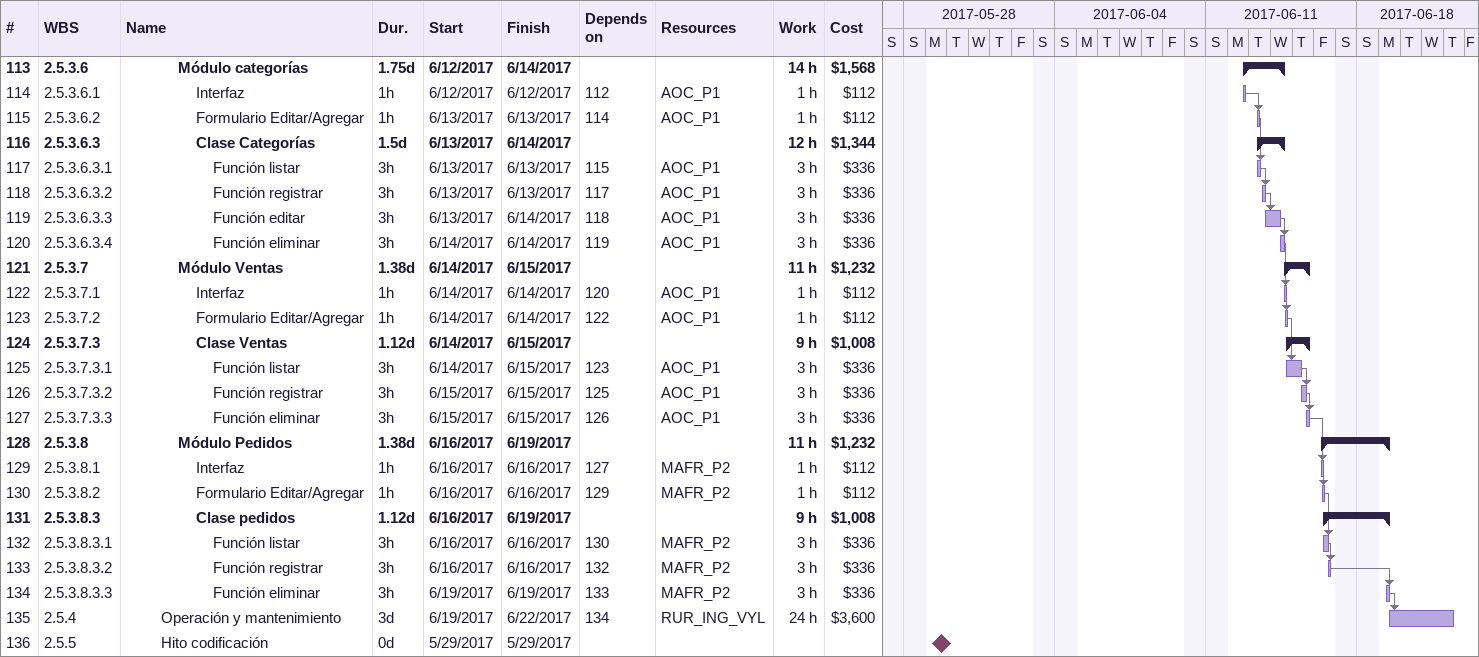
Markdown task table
| ID | WBS | Task | Duration | Start | Finish | Predecessors | Resources | Work (h) | Cost ($) |
|---|---|---|---|---|---|---|---|---|---|
| 113 | 2.5.3.6 | **Módulo categorías** | 1.75d | 2017-06-12 | 2017-06-14 |  |  | 14 | 1568 |
| 114 | 2.5.3.6.1 | Interfaz | 1h | 2017-06-12 | 2017-06-12 | 112 | AOC_P1 | 1 | 112 |
| 115 | 2.5.3.6.2 | Formulario Editar/Agregar | 1h | 2017-06-13 | 2017-06-13 | 114 | AOC_P1 | 1 | 112 |
| 116 | 2.5.3.6.3 | **Clase Categorías** | 1.5d | 2017-06-13 | 2017-06-14 |  |  | 12 | 1344 |
| 117 | 2.5.3.6.3.1 | Función listar | 3h | 2017-06-13 | 2017-06-13 | 115 | AOC_P1 | 3 | 336 |
| 118 | 2.5.3.6.3.2 | Función registrar | 3h | 2017-06-13 | 2017-06-13 | 117 | AOC_P1 | 3 | 336 |
| 119 | 2.5.3.6.3.3 | Función editar | 3h | 2017-06-13 | 2017-06-14 | 118 | AOC_P1 | 3 | 336 |
| 120 | 2.5.3.6.3.4 | Función eliminar | 3h | 2017-06-14 | 2017-06-14 | 119 | AOC_P1 | 3 | 336 |
| 121 | 2.5.3.7 | **Módulo Ventas** | 1.38d | 2017-06-14 | 2017-06-15 |  |  | 11 | 1232 |
| 122 | 2.5.3.7.1 | Interfaz | 1h | 2017-06-14 | 2017-06-14 | 120 | AOC_P1 | 1 | 112 |
| 123 | 2.5.3.7.2 | Formulario Editar/Agregar | 1h | 2017-06-14 | 2017-06-14 | 122 | AOC_P1 | 1 | 112 |
| 124 | 2.5.3.7.3 | **Clase Ventas** | 1.12d | 2017-06-14 | 2017-06-15 |  |  | 9 | 1008 |
| 125 | 2.5.3.7.3.1 | Función listar | 3h | 2017-06-14 | 2017-06-15 | 123 | AOC_P1 | 3 | 336 |
| 126 | 2.5.3.7.3.2 | Función registrar | 3h | 2017-06-15 | 2017-06-15 | 125 | AOC_P1 | 3 | 336 |
| 127 | 2.5.3.7.3.3 | Función eliminar | 3h | 2017-06-15 | 2017-06-15 | 126 | AOC_P1 | 3 | 336 |
| 128 | 2.5.3.8 | **Módulo Pedidos** | 1.38d | 2017-06-16 | 2017-06-19 |  |  | 11 | 1232 |
| 129 | 2.5.3.8.1 | Interfaz | 1h | 2017-06-16 | 2017-06-16 | 127 | MAFR_P2 | 1 | 112 |
| 130 | 2.5.3.8.2 | Formulario Editar/Agregar | 1h | 2017-06-16 | 2017-06-16 | 129 | MAFR_P2 | 1 | 112 |
| 131 | 2.5.3.8.3 | **Clase pedidos** | 1.12d | 2017-06-16 | 2017-06-19 |  |  | 9 | 1008 |
| 132 | 2.5.3.8.3.1 | Función listar | 3h | 2017-06-16 | 2017-06-16 | 130 | MAFR_P2 | 3 | 336 |
| 133 | 2.5.3.8.3.2 | Función registrar | 3h | 2017-06-16 | 2017-06-16 | 132 | MAFR_P2 | 3 | 336 |
| 134 | 2.5.3.8.3.3 | Función eliminar | 3h | 2017-06-19 | 2017-06-19 | 133 | MAFR_P2 | 3 | 336 |
| 135 | 2.5.4 | Operación y mantenimiento | 3d | 2017-06-19 | 2017-06-22 | 134 | RUR_ING_VYL | 24 | 3600 |
| 136 | 2.5.5 | Hito codificación | 0d | 2017-05-29 | 2017-05-29 |  |  |  |  |
